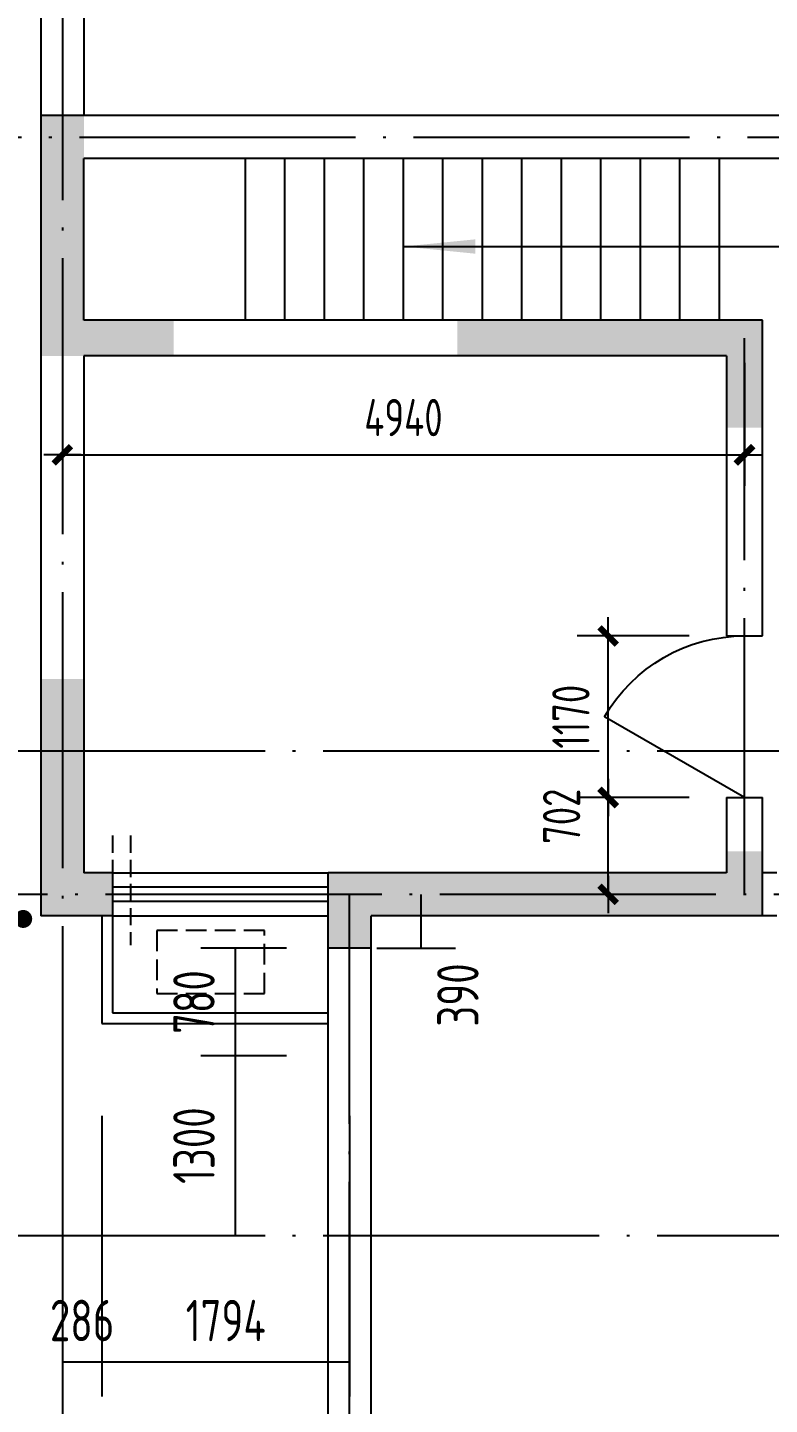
# Model space of a CAD drawing. Extents: x -726032 to 135930, y -151624 to 587044.
# Drawn here: x -569679 to -564306, y 499528 to 509501 of the extents above; entities that cross this region are included whole.
import ezdxf
from ezdxf.enums import TextEntityAlignment as Align

# ---------------------------------------------------------------- set-up
doc = ezdxf.new("R2010")
doc.units = 0
doc.header["$LTSCALE"] = 1000
doc.header["$MEASUREMENT"] = 0
doc.linetypes.add('DASH', pattern=[0.35, 0.25, -0.1])
doc.linetypes.add('DOTE', pattern=[2.42, 2, -0.2, 0.02, -0.2])
doc.layers.get('0').update_dxf_attribs({"linetype": 'CONTINUOUS'})
doc.layers.get('DEFPOINTS').update_dxf_attribs({"color": 1, "linetype": 'CONTINUOUS'})
for name, color, linetype in [('COLUMN', 170, 'CONTINUOUS'), ('DOTE', 8, 'DOTE'), ('PUB_DIM', 245, 'CONTINUOUS'), ('ROOF', 4, 'CONTINUOUS'), ('STAIR', 42, 'CONTINUOUS'), ('WALL', 255, 'CONTINUOUS'), ('WINDOW', 155, 'CONTINUOUS'), ('WINDOW_TEXT', 7, 'CONTINUOUS'), ('引线', 213, 'CONTINUOUS'), ('空调', 245, 'CONTINUOUS')]:
    doc.layers.add(name, color=color, linetype=linetype)
doc.styles.add('DIM_FONT', font='isocp.shx', dxfattribs={"width": 0.8})
doc.styles.add('SIMPLEX', font='SIMPLEX.SHX')
doc.dimstyles.new('DIMA', dxfattribs={"dimtxt": 300, "dimasz": 1, "dimexe": 250, "dimexo": 300, "dimgap": 150, "dimtad": 1, "dimdec": 0, "dimzin": 0, "dimdsep": 46, "dimtxsty": 'DIM_FONT', "dimcen": 0.09, "dimse1": 1, "dimclrt": 142, "dimadec": 0, "dimazin": 0, "dimtfac": 1, "dimtdec": 0, "dimtix": 1, "dimtmove": 2, "dimatfit": 3, "dimfxl": 1, "dimtolj": 1, "dimtzin": 0, "dimarcsym": 0})
doc.dimstyles.new('DIMN', dxfattribs={"dimtxt": 300, "dimasz": 1, "dimexe": 250, "dimexo": 300, "dimgap": 150, "dimtad": 1, "dimdec": 0, "dimzin": 0, "dimdsep": 46, "dimtxsty": 'DIM_FONT', "dimcen": 0.09, "dimclrt": 142, "dimadec": 0, "dimazin": 0, "dimtfac": 1, "dimtdec": 0, "dimtix": 1, "dimtmove": 2, "dimatfit": 3, "dimfxl": 1, "dimtolj": 1, "dimtzin": 0, "dimarcsym": 0})

# ---------------------------------------------------------------- blocks, each defined once
blk = doc.blocks.new('_DIMX')
blk.add_line((-150, 0), (150, 0))
at = {"const_width": 50}
blk.add_lwpolyline([(-70, -70), (70, 70)], dxfattribs=at)
blk = doc.blocks.new('*D1654')
at = {"layer": 'DEFPOINTS', "color": 0, "transparency": 16777216}
for p in [(-569426.9, 507343.3), (-564486.9, 507343.3), (-564486.9, 506406.2)]:
    blk.add_point(p, dxfattribs=at)
at = {"layer": 'PUB_DIM', "color": 0, "lineweight": -2, "transparency": 16777216}
for p, q in [((-564486.9, 507073.3), (-564486.9, 506181.2)), ((-569426, 506406.2), (-564487.8, 506406.2))]:
    blk.add_line(p, q, dxfattribs=at)
at = {"layer": 'PUB_DIM', "color": 0, "lineweight": -2, "transparency": 16777216, "xscale": 0.9, "yscale": 0.9, "zscale": 0.9, "rotation": 180}
blk.add_blockref('_DIMX', (-569426.9, 506406.2), dxfattribs=at)
at = {"layer": 'PUB_DIM', "color": 0, "lineweight": -2, "transparency": 16777216, "xscale": 0.9, "yscale": 0.9, "zscale": 0.9}
blk.add_blockref('_DIMX', (-564486.9, 506406.2), dxfattribs=at)
at = {"layer": 'PUB_DIM', "color": 142, "transparency": 16777216, "insert": (-566956.9, 506676.2), "char_height": 270, "attachment_point": 5, "style": 'DIM_FONT'}
blk.add_mtext('\\A1;4940', dxfattribs=at)
blk = doc.blocks.new('*D1655')
at = {"layer": 'DEFPOINTS', "color": 0, "transparency": 16777216}
for p in [(-567449.1, 503222.4), (-567449.1, 502832.4), (-566830.8, 502832.4)]:
    blk.add_point(p, dxfattribs=at)
at = {"layer": 'PUB_DIM', "color": 0, "lineweight": -2, "transparency": 16777216}
for p, q in [((-566830.8, 503221.4), (-566830.8, 502833.4)), ((-567149.1, 502832.4), (-566580.8, 502832.4))]:
    blk.add_line(p, q, dxfattribs=at)
at = {"layer": 'PUB_DIM', "color": 0, "transparency": 16777216}
for points in [[(-566831, 503221.4), (-566830.7, 503221.4), (-566830.8, 503222.4)], [(-566831, 502833.4), (-566830.7, 502833.4), (-566830.8, 502832.4)]]:
    blk.add_solid(points, dxfattribs=at)
at = {"layer": 'PUB_DIM', "color": 142, "transparency": 16777216, "insert": (-566562.3, 502493.7), "char_height": 300, "attachment_point": 5, "rotation": 90, "style": 'DIM_FONT'}
blk.add_mtext('\\A1;390', dxfattribs=at)
blk = doc.blocks.new('*D398')
at = {"layer": 'DEFPOINTS', "color": 0, "transparency": 16777216}
for p in [(-569426.9, 501919.3), (-569140.9, 501919.3), (-569140.9, 499835.6)]:
    blk.add_point(p, dxfattribs=at)
at = {"layer": 'PUB_DIM', "color": 0, "lineweight": -2, "transparency": 16777216}
for p, q in [((-569426.9, 501619.3), (-569426.9, 499585.6)), ((-569140.9, 501619.3), (-569140.9, 499585.6)), ((-569427.9, 499835.6), (-569428.9, 499835.6)), ((-569426.9, 499835.6), (-569140.9, 499835.6)), ((-569139.9, 499835.6), (-569138.9, 499835.6))]:
    blk.add_line(p, q, dxfattribs=at)
at = {"layer": 'PUB_DIM', "color": 0, "transparency": 16777216}
for points in [[(-569427.9, 499835.8), (-569427.9, 499835.5), (-569426.9, 499835.6)], [(-569139.9, 499835.8), (-569139.9, 499835.5), (-569140.9, 499835.6)]]:
    blk.add_solid(points, dxfattribs=at)
at = {"layer": 'PUB_DIM', "color": 142, "transparency": 16777216, "insert": (-569283.9, 500135.7), "char_height": 300, "attachment_point": 5, "style": 'DIM_FONT'}
blk.add_mtext('\\A1;286', dxfattribs=at)
blk = doc.blocks.new('*D402')
at = {"layer": 'DEFPOINTS', "color": 0, "transparency": 16777216}
for p in [(-569140.9, 501919.3), (-567346.9, 501919.3), (-567346.9, 499835.6)]:
    blk.add_point(p, dxfattribs=at)
at = {"layer": 'PUB_DIM', "color": 0, "lineweight": -2, "transparency": 16777216}
for p, q in [((-569140.9, 501619.3), (-569140.9, 499585.6)), ((-567346.9, 501619.3), (-567346.9, 499585.6)), ((-569139.9, 499835.6), (-567347.9, 499835.6))]:
    blk.add_line(p, q, dxfattribs=at)
at = {"layer": 'PUB_DIM', "color": 0, "transparency": 16777216}
for points in [[(-569139.9, 499835.8), (-569139.9, 499835.5), (-569140.9, 499835.6)], [(-567347.9, 499835.8), (-567347.9, 499835.5), (-567346.9, 499835.6)]]:
    blk.add_solid(points, dxfattribs=at)
at = {"layer": 'PUB_DIM', "color": 142, "transparency": 16777216, "insert": (-568243.9, 500135.6), "char_height": 300, "attachment_point": 5, "style": 'DIM_FONT'}
blk.add_mtext('\\A1;1794', dxfattribs=at)
blk = doc.blocks.new('*D1658')
at = {"layer": 'DEFPOINTS', "color": 0, "transparency": 16777216}
for p in [(-568173.7, 502052.5), (-567502.9, 502052.5), (-567502.9, 500752.5)]:
    blk.add_point(p, dxfattribs=at)
at = {"layer": 'PUB_DIM', "color": 0, "lineweight": -2, "transparency": 16777216}
for p, q in [((-567802.9, 502052.5), (-568423.7, 502052.5)), ((-568173.7, 500753.5), (-568173.7, 502051.5))]:
    blk.add_line(p, q, dxfattribs=at)
at = {"layer": 'PUB_DIM', "color": 0, "transparency": 16777216}
for points in [[(-568173.8, 502051.5), (-568173.5, 502051.5), (-568173.7, 502052.5)], [(-568173.8, 500753.5), (-568173.5, 500753.5), (-568173.7, 500752.5)]]:
    blk.add_solid(points, dxfattribs=at)
at = {"layer": 'PUB_DIM', "color": 142, "transparency": 16777216, "insert": (-568473.7, 501402.5), "char_height": 300, "attachment_point": 5, "rotation": 90, "style": 'DIM_FONT'}
blk.add_mtext('\\A1;1300', dxfattribs=at)
blk = doc.blocks.new('*D404')
at = {"layer": 'DEFPOINTS', "color": 0, "transparency": 16777216}
for p in [(-568173.7, 502832.5), (-567502.9, 502832.5), (-567502.9, 502052.5)]:
    blk.add_point(p, dxfattribs=at)
at = {"layer": 'PUB_DIM', "color": 0, "lineweight": -2, "transparency": 16777216}
for p, q in [((-567802.9, 502832.5), (-568423.7, 502832.5)), ((-568173.7, 502053.5), (-568173.7, 502831.5)), ((-567802.9, 502052.5), (-568423.7, 502052.5))]:
    blk.add_line(p, q, dxfattribs=at)
at = {"layer": 'PUB_DIM', "color": 0, "transparency": 16777216}
for points in [[(-568173.8, 502831.5), (-568173.5, 502831.5), (-568173.7, 502832.5)], [(-568173.8, 502053.5), (-568173.5, 502053.5), (-568173.7, 502052.5)]]:
    blk.add_solid(points, dxfattribs=at)
at = {"layer": 'PUB_DIM', "color": 142, "transparency": 16777216, "insert": (-568473.7, 502442.5), "char_height": 300, "attachment_point": 5, "rotation": 90, "style": 'DIM_FONT'}
blk.add_mtext('\\A1;780', dxfattribs=at)
blk = doc.blocks.new('_WBLK')
for p, q in [((-0.5, 0.5), (0.5, 0.5)), ((0.5, 0.1667), (-0.5, 0.1667)), ((0.5, -0.1667), (-0.5, -0.1667)), ((-0.5, -0.5), (0.5, -0.5))]:
    blk.add_line(p, q)
at = {"layer": 'WINDOW_TEXT', "style": 'SIMPLEX', "flags": 9}
blk.add_attdef('A', text='', height=1, dxfattribs=at).set_placement((0, 1.5), align=Align.MIDDLE)
blk = doc.blocks.new('_ARROW')
blk.add_solid([(0, 0), (-1, 0.1), (-1, -0.1)])
blk = doc.blocks.new('*D1669')
at = {"layer": 'DEFPOINTS', "color": 0, "transparency": 16777216}
for p in [(-565474, 503924.4), (-564616.9, 503924.4), (-564616.9, 503222.4)]:
    blk.add_point(p, dxfattribs=at)
at = {"layer": 'PUB_DIM', "color": 0, "lineweight": -2, "transparency": 16777216}
for p, q in [((-564886.9, 503924.4), (-565699, 503924.4)), ((-565474, 503223.3), (-565474, 503923.5))]:
    blk.add_line(p, q, dxfattribs=at)
at = {"layer": 'PUB_DIM', "color": 0, "lineweight": -2, "transparency": 16777216, "xscale": 0.9, "yscale": 0.9, "zscale": 0.9}
for p, rotation in [((-565474, 503924.4), 90), ((-565474, 503222.4), 270)]:
    blk.add_blockref('_DIMX', p, dxfattribs=dict(at, rotation=rotation))
at = {"layer": 'PUB_DIM', "color": 142, "transparency": 16777216, "insert": (-565811.2, 503788.1), "char_height": 270, "attachment_point": 5, "rotation": 90, "style": 'DIM_FONT'}
blk.add_mtext('\\A1;702', dxfattribs=at)
blk = doc.blocks.new('*D1670')
at = {"layer": 'DEFPOINTS', "color": 0, "transparency": 16777216}
for p in [(-565474, 505094.4), (-564616.9, 505094.4), (-564616.9, 503924.4)]:
    blk.add_point(p, dxfattribs=at)
at = {"layer": 'PUB_DIM', "color": 0, "lineweight": -2, "transparency": 16777216}
for p, q in [((-564886.9, 505094.4), (-565699, 505094.4)), ((-565474, 503925.3), (-565474, 505093.5))]:
    blk.add_line(p, q, dxfattribs=at)
at = {"layer": 'PUB_DIM', "color": 0, "lineweight": -2, "transparency": 16777216, "xscale": 0.9, "yscale": 0.9, "zscale": 0.9}
for p, rotation in [((-565474, 505094.4), 90), ((-565474, 503924.4), 270)]:
    blk.add_blockref('_DIMX', p, dxfattribs=dict(at, rotation=rotation))
at = {"layer": 'PUB_DIM', "color": 142, "transparency": 16777216, "insert": (-565744, 504509.4), "char_height": 270, "attachment_point": 5, "rotation": 90, "style": 'DIM_FONT'}
blk.add_mtext('\\A1;1170', dxfattribs=at)
blk = doc.blocks.new('_DBLK')
blk.add_line((-0.5, 0), (0, -0.866))
blk.add_arc((-0.5, 0), 1, 300, 0)
at = {"layer": 'WINDOW_TEXT', "style": 'SIMPLEX', "flags": 9}
blk.add_attdef('A', text='', height=1, dxfattribs=at).set_placement((0, 1.5), align=Align.MIDDLE)

msp = doc.modelspace()

# ---------------------------------------------------------------- hatches: boundary and pattern name
at = {"layer": 'ROOF'}
h = msp.add_hatch(dxfattribs=at)
h.set_pattern_fill('DOTS', color=256, scale=390, style=0)
h.set_pattern_definition([(7e-15, (-430050.41, 346442.748), (12.1875, 24.375), [0, -24.375])])
h.paths.add_polyline_path([(-564356.9, 503066.4), (-564356.9, 503118.4), (-567190.9, 503118.4), (-567190.9, 503066.4)])

# ---------------------------------------------------------------- linework, layer by layer
at = {"layer": 'COLUMN'}
for points in [[(-569582.9, 508864.4), (-569582.9, 507122.4), (-569270.9, 508864.4), (-569270.9, 507382.4)], [(-569582.9, 507122.4), (-569270.9, 507382.4), (-568620.9, 507122.4), (-568620.9, 507382.4)], [(-566566.9, 507382.4), (-566566.9, 507122.4), (-564356.9, 507382.4), (-564616.9, 507122.4)], [(-564616.9, 507122.4), (-564616.9, 506602.4), (-564356.9, 507382.4), (-564356.9, 506602.4)], [(-569582.9, 504782.4), (-569582.9, 503066.4), (-569270.9, 504782.4), (-569270.9, 503378.4)], [(-564616.9, 503534.4), (-564616.9, 503378.4), (-564356.9, 503534.4), (-564356.9, 503118.4)], [(-569582.9, 503066.4), (-569062.9, 503066.4), (-569270.9, 503378.4), (-569062.9, 503378.4)], [(-567502.9, 503378.4), (-567190.9, 503118.4), (-564616.9, 503378.4), (-564356.9, 503118.4)], [(-567502.9, 503378.4), (-567502.9, 502832.4), (-567190.9, 503118.4), (-567190.9, 502832.4)]]:
    msp.add_solid(points, dxfattribs=at)
at = {"layer": 'DOTE'}
for p, q in [((-569426.9, 522352), (-569426.9, 491880.4)), ((-576563.9, 508708.4), (-562796.9, 508708.4)), ((-564486.9, 503222.4), (-564486.9, 507252.4)), ((-615939.2, 504262.4), (-545333.8, 504262.4)), ((-545333.8, 503222.4), (-615939.2, 503222.4)), ((-567346.9, 491880.4), (-567346.9, 503222.4)), ((-615939.2, 500752.4), (-545333.8, 500752.4))]:
    msp.add_line(p, q, dxfattribs=at)
at = {"layer": 'PUB_DIM'}
msp.add_lwpolyline([(-566956.9, 507915.2), (-563947.2, 507915.2)], dxfattribs=at)
at = {"layer": 'ROOF'}
for p, q in [((-569582.9, 513258.4), (-569582.9, 508864.4)), ((-569270.9, 512946.4), (-569270.9, 508864.4)), ((-569140.9, 503066.4), (-569140.9, 502286.4)), ((-569062.9, 503066.4), (-569062.9, 502364.4)), ((-564356.9, 503066.4), (-567190.9, 503066.4)), ((-567502.9, 495266.4), (-567502.9, 502832.4)), ((-567190.9, 495578.4), (-567190.9, 502832.4)), ((-569140.9, 502286.4), (-567502.9, 502286.4)), ((-569062.9, 502364.4), (-567502.9, 502364.4))]:
    msp.add_line(p, q, dxfattribs=at)
at = {"layer": 'STAIR'}
for p, q in [((-568100.9, 507382.4), (-568100.9, 508552.4)), ((-567814.9, 507382.4), (-567814.9, 508552.4)), ((-567528.9, 507382.4), (-567528.9, 508552.4)), ((-567242.9, 507382.4), (-567242.9, 508552.4)), ((-566956.9, 507382.4), (-566956.9, 508552.4)), ((-566670.9, 507382.4), (-566670.9, 508552.4)), ((-566384.9, 507382.4), (-566384.9, 508552.4)), ((-566098.9, 507382.4), (-566098.9, 508552.4)), ((-565812.9, 507382.4), (-565812.9, 508552.4)), ((-565526.9, 507382.4), (-565526.9, 508552.4)), ((-565240.9, 507382.4), (-565240.9, 508552.4)), ((-564954.9, 507382.4), (-564954.9, 508552.4)), ((-564668.9, 507382.4), (-564668.9, 508552.4))]:
    msp.add_line(p, q, dxfattribs=at)
at = {"layer": 'WALL'}
for p, q in [((-564122.9, 508864.4), (-569582.9, 508864.4)), ((-569582.9, 508864.4), (-569582.9, 503066.4)), ((-564122.9, 508552.4), (-569270.9, 508552.4)), ((-569270.9, 507382.4), (-569270.9, 508552.4)), ((-564356.9, 507382.4), (-569270.9, 507382.4)), ((-564356.9, 505094.4), (-564356.9, 507382.4)), ((-564616.9, 507122.4), (-569270.9, 507122.4)), ((-569270.9, 507122.4), (-569270.9, 503378.4)), ((-564616.9, 507122.4), (-564616.9, 505094.4)), ((-564616.9, 505094.4), (-564356.9, 505094.4)), ((-564616.9, 503924.4), (-564616.9, 503378.4)), ((-564616.9, 503924.4), (-564356.9, 503924.4)), ((-564356.9, 503066.4), (-564356.9, 503924.4)), ((-569062.9, 503378.4), (-569270.9, 503378.4)), ((-569062.9, 503378.4), (-569062.9, 503066.4)), ((-564616.9, 503378.4), (-567502.9, 503378.4)), ((-567502.9, 502832.4), (-567502.9, 503378.4)), ((-564252.9, 503378.4), (-564356.9, 503378.4)), ((-569062.9, 503066.4), (-569582.9, 503066.4)), ((-567190.9, 502832.4), (-567190.9, 503066.4)), ((-564252.9, 503066.4), (-564356.9, 503066.4)), ((-567190.9, 502832.4), (-567502.9, 502832.4))]:
    msp.add_line(p, q, dxfattribs=at)
at = {"layer": '引线', "const_width": 64.7}
msp.add_lwpolyline([(-569743.2, 503044.5, 1), (-569677.9, 503044.5, 1)], format="xyb", close=True, dxfattribs=at)
at = {"layer": '空调', "linetype": 'DASH', "ltscale": 0.5}
for p, q in [((-569062.9, 503648.3), (-569062.9, 502854.2)), ((-568932.9, 503648.3), (-568932.9, 502854.2))]:
    msp.add_line(p, q, dxfattribs=at)
at = {"layer": '空调', "linetype": 'DASH', "ltscale": 0.6}
msp.add_lwpolyline([(-568743.7, 502505), (-567963.7, 502505), (-567963.7, 502960), (-568743.7, 502960)], close=True, dxfattribs=at)

# ---------------------------------------------------------------- block references
at = {"layer": 'PUB_DIM', "xscale": 520, "yscale": 520, "zscale": 520, "rotation": 180}
msp.add_blockref('_ARROW', (-566956.9, 507915.2), dxfattribs=at)
at = {"layer": 'WINDOW', "xscale": -1170, "yscale": 1170, "zscale": 1170, "rotation": 270}
msp.add_blockref('_DBLK', (-564486.9, 504509.4), dxfattribs=at)
at = {"layer": 'WINDOW', "xscale": 1560, "yscale": 312, "zscale": 1560}
msp.add_blockref('_WBLK', (-568282.9, 503222.4), dxfattribs=at)

# ---------------------------------------------------------------- dimensions: what is measured, and where the dimension line sits
at = {"layer": 'PUB_DIM'}
dim = msp.add_linear_dim(base=(-564486.9, 506406.2), p1=(-569426.9, 507343.3), p2=(-564486.9, 507343.3), angle=180, dimstyle='DIMA', override={"dimscale": 0.9, "dimblk1": '_DIMX', "dimblk2": '_DIMX', "dimsah": 1}, dxfattribs=at)
dim.commit()
dim.dimension.update_dxf_attribs({"geometry": '*D1654', "text_midpoint": (-566956.9, 506676.2)})
dim = msp.add_aligned_dim(p1=(-564616.9, 503924.4), p2=(-564616.9, 505094.4), distance=857.1, dimstyle='DIMA', override={"dimscale": 0.9, "dimblk1": '_DIMX', "dimblk2": '_DIMX', "dimsah": 1}, dxfattribs=at)
dim.commit()
dim.dimension.update_dxf_attribs({"geometry": '*D1670', "text_midpoint": (-565744, 504509.4)})
dim = msp.add_linear_dim(base=(-565474, 503924.4), p1=(-564616.9, 503222.4), p2=(-564616.9, 503924.4), angle=90, dimstyle='DIMA', override={"dimscale": 0.9, "dimblk1": '_DIMX', "dimblk2": '_DIMX', "dimsah": 1}, dxfattribs=at)
dim.commit()
dim.dimension.update_dxf_attribs({"geometry": '*D1669', "text_midpoint": (-565811.2, 503788.1), "dimtype": 161})
dim = msp.add_linear_dim(base=(-566830.8, 502832.4), p1=(-567449.1, 503222.4), p2=(-567449.1, 502832.4), angle=270, dimstyle='DIMA', dxfattribs=at)
dim.commit()
dim.dimension.update_dxf_attribs({"geometry": '*D1655', "text_midpoint": (-566562.3, 502493.7), "dimtype": 160})
for p1, p2, dimstyle, picture, middle in [((-567502.9, 502052.5), (-567502.9, 502832.5), 'DIMN', '*D404', (-568473.7, 502442.5)), ((-567502.9, 500752.5), (-567502.9, 502052.5), 'DIMA', '*D1658', (-568473.7, 501402.5))]:
    dim = msp.add_aligned_dim(p1=p1, p2=p2, distance=670.8, dimstyle=dimstyle, dxfattribs=at)
    dim.commit()
    dim.dimension.update_dxf_attribs({"geometry": picture, "text_midpoint": middle})
for base, p1, p2, picture, middle in [((-569140.9, 499835.6), (-569426.9, 501919.3), (-569140.9, 501919.3), '*D398', (-569283.9, 500135.7)), ((-567346.9, 499835.6), (-569140.9, 501919.3), (-567346.9, 501919.3), '*D402', (-568243.9, 500135.6))]:
    dim = msp.add_linear_dim(base=base, p1=p1, p2=p2, dimstyle='DIMN', dxfattribs=at)
    dim.commit()
    dim.dimension.update_dxf_attribs({"geometry": picture, "text_midpoint": middle})

doc.saveas('drawing.dxf')
